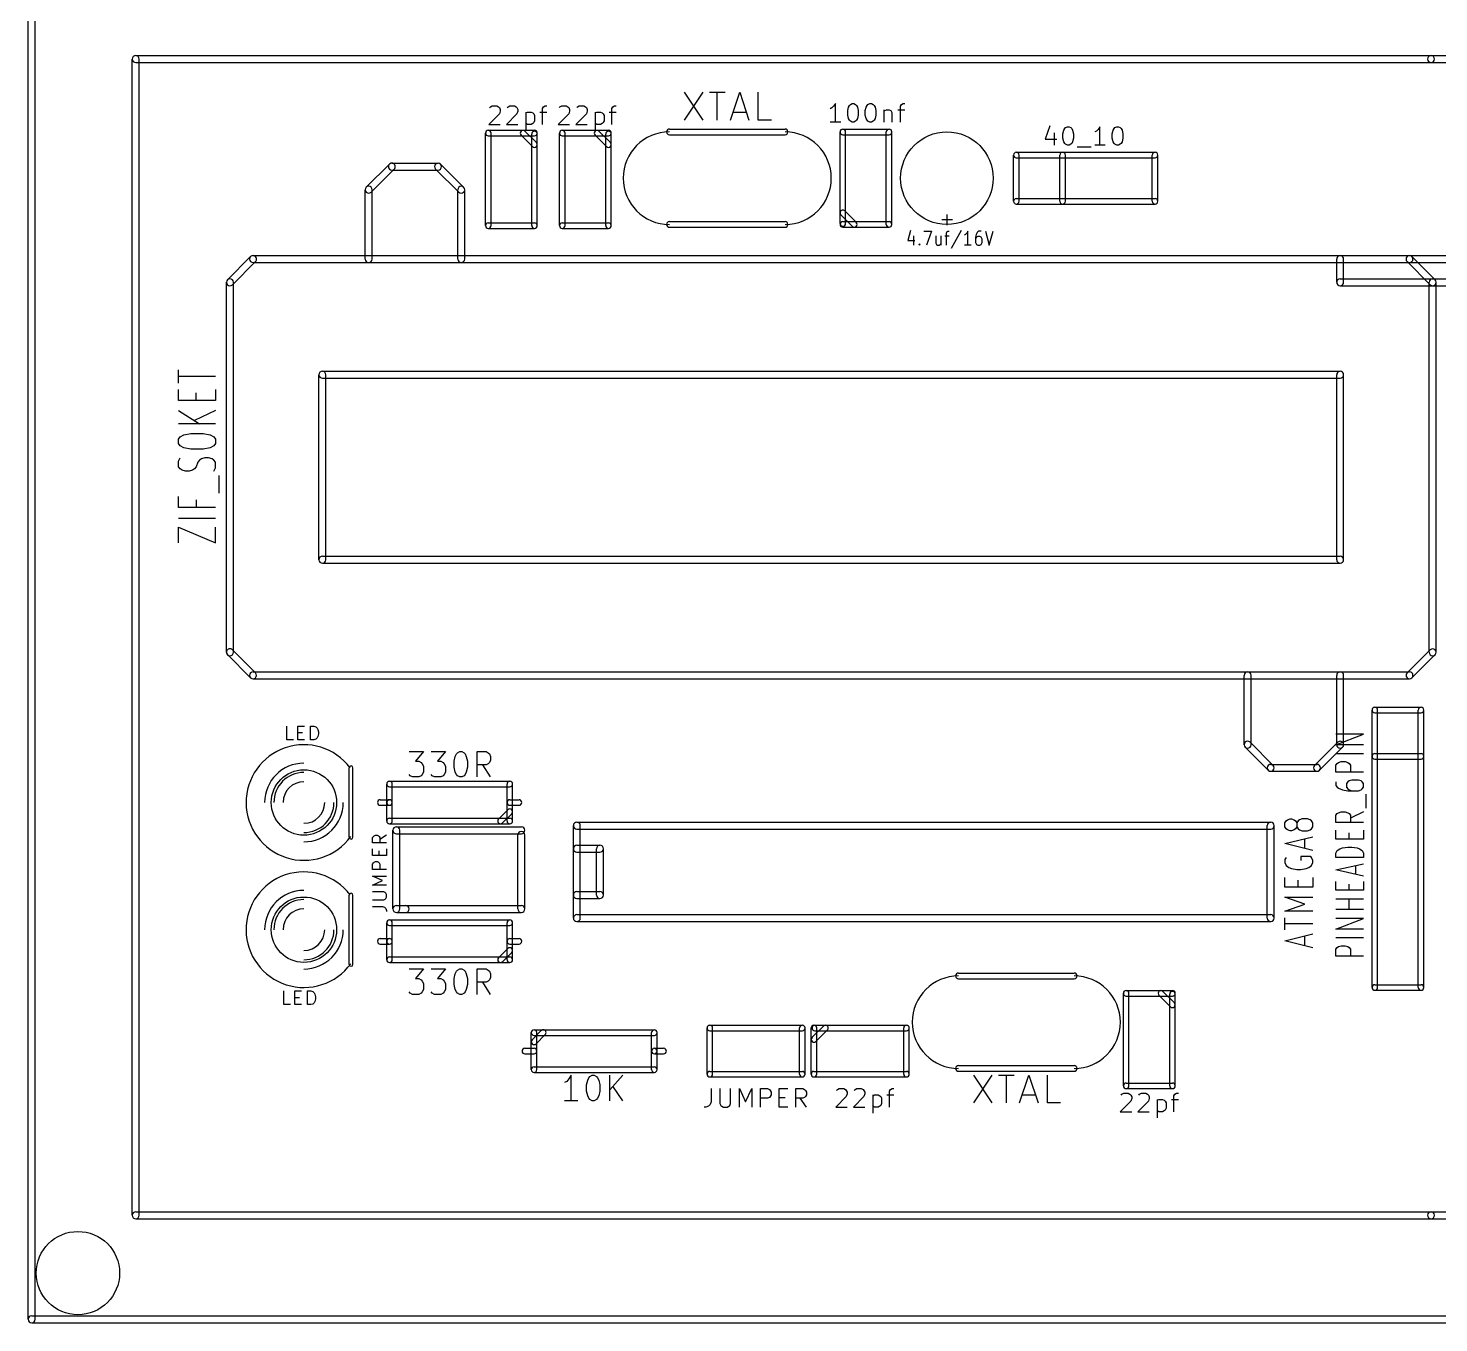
# Model space of a CAD drawing. Extents: x 6675 to 110575, y 15345 to 73745.
# Drawn here: x 6675 to 37168, y 15345 to 43338 of the extents above; entities that cross this region are included whole.
import ezdxf

# ---------------------------------------------------------------- set-up
doc = ezdxf.new("R2010")
doc.units = 0
doc.layers.add('BLACK', color=1, linetype='CONTINUOUS')

msp = doc.modelspace()

# ---------------------------------------------------------------- linework, layer by layer
at = {"layer": 'BLACK'}
for p, q in [((6675, 15420), (6675, 73670)), ((6825, 15420), (6825, 73670)), ((9000, 42745), (37000, 42745)), ((37000, 42745), (39400, 42745)), ((8925, 17670), (8925, 42670)), ((9000, 42595), (37000, 42595)), ((9075, 17670), (9075, 42670)), ((37000, 42595), (39400, 42595)), ((20857, 41952), (21257, 41352)), ((21257, 41952), (20857, 41352)), ((21399, 41952), (21742, 41952)), ((21571, 41352), (21571, 41952)), ((21856, 41352), (22056, 41952)), ((22056, 41952), (22256, 41352)), ((22456, 41352), (22456, 41952)), ((16860, 41487), (16631, 41258)), ((16650, 41620), (16669, 41639)), ((16669, 41639), (16707, 41658)), ((16707, 41658), (16803, 41658)), ((16803, 41658), (16841, 41639)), ((16841, 41639), (16860, 41620)), ((16860, 41620), (16879, 41582)), ((16879, 41544), (16860, 41487)), ((16879, 41582), (16879, 41544)), ((17241, 41487), (17012, 41258)), ((17031, 41620), (17050, 41639)), ((17050, 41639), (17088, 41658)), ((17088, 41658), (17184, 41658)), ((17184, 41658), (17222, 41639)), ((17222, 41639), (17241, 41620)), ((17241, 41620), (17260, 41582)), ((17260, 41544), (17241, 41487)), ((17260, 41582), (17260, 41544)), ((17431, 41525), (17431, 41125)), ((17431, 41506), (17469, 41525)), ((17469, 41525), (17546, 41525)), ((17546, 41525), (17584, 41506)), ((17584, 41506), (17603, 41487)), ((17603, 41487), (17622, 41449)), ((17736, 41525), (17888, 41525)), ((17793, 41601), (17812, 41639)), ((17793, 41258), (17793, 41601)), ((17812, 41639), (17850, 41658)), ((17850, 41658), (17888, 41658)), ((18360, 41487), (18131, 41258)), ((18150, 41620), (18169, 41639)), ((18169, 41639), (18207, 41658)), ((18207, 41658), (18303, 41658)), ((18303, 41658), (18341, 41639)), ((18341, 41639), (18360, 41620)), ((18360, 41620), (18379, 41582)), ((18379, 41544), (18360, 41487)), ((18379, 41582), (18379, 41544)), ((18741, 41487), (18512, 41258)), ((18531, 41620), (18550, 41639)), ((18550, 41639), (18588, 41658)), ((18588, 41658), (18684, 41658)), ((18684, 41658), (18722, 41639)), ((18722, 41639), (18741, 41620)), ((18741, 41620), (18760, 41582)), ((18760, 41544), (18741, 41487)), ((18760, 41582), (18760, 41544)), ((18931, 41525), (18931, 41125)), ((18931, 41506), (18969, 41525)), ((18969, 41525), (19046, 41525)), ((19046, 41525), (19084, 41506)), ((19084, 41506), (19103, 41487)), ((19103, 41487), (19122, 41449)), ((19236, 41525), (19388, 41525)), ((19293, 41601), (19312, 41639)), ((19293, 41258), (19293, 41601)), ((19312, 41639), (19350, 41658)), ((19350, 41658), (19388, 41658)), ((21913, 41524), (22199, 41524)), ((24047, 41613), (24009, 41594)), ((24085, 41651), (24047, 41613)), ((24123, 41708), (24085, 41651)), ((24123, 41308), (24123, 41708)), ((24390, 41556), (24409, 41632)), ((24390, 41460), (24390, 41556)), ((24409, 41632), (24428, 41670)), ((24428, 41670), (24447, 41689)), ((24447, 41689), (24485, 41708)), ((24485, 41708), (24524, 41708)), ((24524, 41708), (24562, 41689)), ((24562, 41689), (24581, 41670)), ((24581, 41670), (24600, 41632)), ((24600, 41632), (24619, 41556)), ((24619, 41556), (24619, 41460)), ((24771, 41556), (24790, 41632)), ((24771, 41460), (24771, 41556)), ((24790, 41632), (24809, 41670)), ((24809, 41670), (24828, 41689)), ((24828, 41689), (24866, 41708)), ((24866, 41708), (24905, 41708)), ((24905, 41708), (24943, 41689)), ((24943, 41689), (24962, 41670)), ((24962, 41670), (24981, 41632)), ((24981, 41632), (25000, 41556)), ((25000, 41556), (25000, 41460)), ((25171, 41575), (25171, 41308)), ((25171, 41537), (25190, 41556)), ((25190, 41556), (25228, 41575)), ((25228, 41575), (25286, 41575)), ((25286, 41575), (25324, 41556)), ((25324, 41556), (25343, 41518)), ((25343, 41518), (25343, 41308)), ((25476, 41575), (25628, 41575)), ((25533, 41651), (25552, 41689)), ((25533, 41308), (25533, 41651)), ((25552, 41689), (25590, 41708)), ((25590, 41708), (25628, 41708)), ((16631, 41258), (16879, 41258)), ((17012, 41258), (17260, 41258)), ((17469, 41258), (17431, 41277)), ((17546, 41258), (17469, 41258)), ((17584, 41277), (17546, 41258)), ((17603, 41296), (17584, 41277)), ((17622, 41334), (17603, 41296)), ((17622, 41449), (17622, 41334)), ((18131, 41258), (18379, 41258)), ((18512, 41258), (18760, 41258)), ((18969, 41258), (18931, 41277)), ((19046, 41258), (18969, 41258)), ((19084, 41277), (19046, 41258)), ((19103, 41296), (19084, 41277)), ((19122, 41334), (19103, 41296)), ((19122, 41449), (19122, 41334)), ((22742, 41352), (22456, 41352)), ((24238, 41308), (24009, 41308)), ((24409, 41384), (24390, 41460)), ((24428, 41346), (24409, 41384)), ((24447, 41327), (24428, 41346)), ((24485, 41308), (24447, 41327)), ((24524, 41308), (24485, 41308)), ((24562, 41327), (24524, 41308)), ((24581, 41346), (24562, 41327)), ((24600, 41384), (24581, 41346)), ((24619, 41460), (24600, 41384)), ((24790, 41384), (24771, 41460)), ((24809, 41346), (24790, 41384)), ((24828, 41327), (24809, 41346)), ((24866, 41308), (24828, 41327)), ((24905, 41308), (24866, 41308)), ((24943, 41327), (24905, 41308)), ((24962, 41346), (24943, 41327)), ((24981, 41384), (24962, 41346)), ((25000, 41460), (24981, 41384)), ((28757, 41227), (28662, 40941)), ((29062, 41132), (29081, 41170)), ((29081, 41170), (29100, 41189)), ((29100, 41189), (29138, 41208)), ((29138, 41208), (29177, 41208)), ((29177, 41208), (29215, 41189)), ((29215, 41189), (29234, 41170)), ((29234, 41170), (29253, 41132)), ((29843, 41208), (29805, 41151)), ((29843, 40808), (29843, 41208)), ((30129, 41132), (30148, 41170)), ((30148, 41170), (30167, 41189)), ((30167, 41189), (30205, 41208)), ((30205, 41208), (30244, 41208)), ((30244, 41208), (30282, 41189)), ((30282, 41189), (30301, 41170)), ((30301, 41170), (30320, 41132)), ((16560, 39070), (16560, 41070)), ((16620, 41130), (17620, 41130)), ((16620, 41010), (17620, 41010)), ((16680, 39070), (16680, 41070)), ((17328, 41027), (17577, 40778)), ((17413, 41112), (17662, 40863)), ((17560, 39070), (17560, 41050)), ((17680, 39070), (17680, 41050)), ((18160, 39070), (18160, 41070)), ((18220, 41130), (19220, 41130)), ((18220, 41010), (19220, 41010)), ((18280, 39070), (18280, 41070)), ((18928, 41027), (19177, 40778)), ((19013, 41112), (19262, 40863)), ((19160, 39070), (19160, 41050)), ((19280, 39070), (19280, 41050)), ((20535, 41157), (23035, 41157)), ((20535, 41033), (23035, 41033)), ((24225, 39115), (24225, 41095)), ((24285, 41155), (25285, 41155)), ((24285, 41035), (25285, 41035)), ((24345, 39115), (24345, 41095)), ((25225, 39095), (25225, 41095)), ((25345, 39095), (25345, 41095)), ((28662, 40941), (28910, 40941)), ((28853, 41075), (28853, 40808)), ((29043, 41056), (29062, 41132)), ((29043, 40960), (29043, 41056)), ((29062, 40884), (29043, 40960)), ((29081, 40846), (29062, 40884)), ((29253, 40884), (29234, 40846)), ((29253, 41132), (29272, 41056)), ((29272, 40960), (29253, 40884)), ((29272, 41056), (29272, 40960)), ((29767, 41113), (29729, 41094)), ((29805, 41151), (29767, 41113)), ((30110, 41056), (30129, 41132)), ((30110, 40960), (30110, 41056)), ((30129, 40884), (30110, 40960)), ((30148, 40846), (30129, 40884)), ((30320, 40884), (30301, 40846)), ((30320, 41132), (30339, 41056)), ((30339, 40960), (30320, 40884)), ((30339, 41056), (30339, 40960)), ((27975, 39595), (27975, 40595)), ((28035, 40655), (31035, 40655)), ((28095, 39595), (28095, 40595)), ((28975, 39595), (28975, 40595)), ((29100, 40827), (29081, 40846)), ((29095, 39595), (29095, 40595)), ((29138, 40808), (29100, 40827)), ((29177, 40808), (29138, 40808)), ((29215, 40827), (29177, 40808)), ((29234, 40846), (29215, 40827)), ((29348, 40770), (29653, 40770)), ((29958, 40808), (29729, 40808)), ((30167, 40827), (30148, 40846)), ((30205, 40808), (30167, 40827)), ((30244, 40808), (30205, 40808)), ((30282, 40827), (30244, 40808)), ((30301, 40846), (30282, 40827)), ((30975, 39595), (30975, 40595)), ((31095, 39595), (31095, 40595)), ((13982, 39898), (14482, 40398)), ((14088, 39792), (14588, 40292)), ((14535, 40420), (15535, 40420)), ((14535, 40270), (15535, 40270)), ((15482, 40292), (15982, 39792)), ((15588, 40398), (16088, 39898)), ((28035, 40535), (31035, 40535)), ((13960, 38345), (13960, 39845)), ((14110, 38345), (14110, 39845)), ((15960, 38345), (15960, 39845)), ((16110, 38345), (16110, 39845)), ((28035, 39655), (31035, 39655)), ((24577, 39138), (24328, 39387)), ((28035, 39535), (31035, 39535)), ((16620, 39130), (17620, 39130)), ((18220, 39130), (19220, 39130)), ((20535, 39157), (23035, 39157)), ((20535, 39033), (23035, 39033)), ((24492, 39053), (24243, 39302)), ((24285, 39155), (25285, 39155)), ((24285, 39035), (25285, 39035)), ((26656, 39196), (26428, 39196)), ((26542, 39081), (26542, 39310)), ((16620, 39010), (17620, 39010)), ((18220, 39010), (19220, 39010)), ((25749, 38963), (25690, 38749)), ((25690, 38749), (25844, 38749)), ((25809, 38849), (25809, 38649)), ((26035, 38949), (26201, 38949)), ((26201, 38949), (26094, 38649)), ((26297, 38849), (26297, 38691)), ((26404, 38849), (26404, 38649)), ((26487, 38849), (26582, 38849)), ((26523, 38906), (26534, 38934)), ((26523, 38649), (26523, 38906)), ((26534, 38934), (26558, 38949)), ((26558, 38949), (26582, 38949)), ((26844, 38963), (26630, 38577)), ((26939, 38877), (26916, 38863)), ((26963, 38906), (26939, 38877)), ((26987, 38949), (26963, 38906)), ((26987, 38649), (26987, 38949)), ((27166, 38877), (27154, 38820)), ((27154, 38820), (27154, 38706)), ((27166, 38806), (27154, 38777)), ((27189, 38920), (27166, 38877)), ((27177, 38820), (27166, 38806)), ((27201, 38834), (27177, 38820)), ((27201, 38934), (27189, 38920)), ((27225, 38949), (27201, 38934)), ((27249, 38834), (27201, 38834)), ((27273, 38949), (27225, 38949)), ((27273, 38820), (27249, 38834)), ((27285, 38806), (27273, 38820)), ((27296, 38777), (27285, 38806)), ((27296, 38706), (27296, 38777)), ((27368, 38949), (27451, 38649)), ((27451, 38649), (27534, 38949)), ((25928, 38663), (25940, 38677)), ((25940, 38649), (25928, 38663)), ((25940, 38677), (25951, 38663)), ((25940, 38677), (25940, 38649)), ((25951, 38663), (25940, 38649)), ((26297, 38691), (26308, 38663)), ((26308, 38663), (26332, 38649)), ((26332, 38649), (26368, 38649)), ((26368, 38649), (26392, 38663)), ((26392, 38663), (26404, 38677)), ((27058, 38649), (26916, 38649)), ((27154, 38706), (27166, 38677)), ((27166, 38677), (27177, 38663)), ((27177, 38663), (27201, 38649)), ((27201, 38649), (27249, 38649)), ((27249, 38649), (27273, 38663)), ((27273, 38663), (27285, 38677)), ((27285, 38677), (27296, 38706)), ((10982, 37898), (11482, 38398)), ((11088, 37792), (11588, 38292)), ((11535, 38420), (36535, 38420)), ((11535, 38270), (36535, 38270)), ((34960, 37845), (34960, 38345)), ((35110, 37845), (35110, 38345)), ((36482, 38292), (36982, 37792)), ((36535, 38420), (39035, 38420)), ((36535, 38270), (39035, 38270)), ((36588, 38398), (37088, 37898)), ((10960, 29845), (10960, 37845)), ((11110, 29845), (11110, 37845)), ((35035, 37920), (39035, 37920)), ((36960, 29845), (36960, 37845)), ((37110, 29845), (37110, 37845)), ((35035, 37770), (39035, 37770)), ((9924, 35666), (9924, 35951)), ((10724, 35808), (9924, 35808)), ((12960, 31845), (12960, 35845)), ((13035, 35920), (35035, 35920)), ((13035, 35770), (35035, 35770)), ((13110, 31845), (13110, 35845)), ((34960, 31845), (34960, 35845)), ((35110, 31845), (35110, 35845)), ((9924, 35285), (9924, 35523)), ((10305, 35285), (10305, 35452)), ((10724, 35523), (10724, 35285)), ((10724, 35285), (9924, 35285)), ((9924, 35071), (10381, 34785)), ((10724, 35071), (10267, 34856)), ((10724, 34785), (9924, 34785)), ((9924, 34452), (9962, 34499)), ((9962, 34499), (10038, 34547)), ((10038, 34547), (10190, 34571)), ((10190, 34571), (10457, 34571)), ((10457, 34571), (10610, 34547)), ((10610, 34547), (10686, 34499)), ((10686, 34499), (10724, 34452)), ((9924, 34356), (9924, 34452)), ((9962, 34309), (9924, 34356)), ((10038, 34261), (9962, 34309)), ((10190, 34237), (10038, 34261)), ((10457, 34237), (10190, 34237)), ((10610, 34261), (10457, 34237)), ((10686, 34309), (10610, 34261)), ((10724, 34356), (10686, 34309)), ((10724, 34452), (10724, 34356)), ((9924, 33976), (9962, 34047)), ((9924, 33856), (9924, 33976)), ((9962, 33809), (9924, 33856)), ((10305, 33856), (10267, 33809)), ((10343, 33952), (10305, 33856)), ((10381, 33999), (10343, 33952)), ((10419, 34023), (10381, 33999)), ((10495, 34047), (10419, 34023)), ((10571, 34047), (10495, 34047)), ((10648, 34023), (10571, 34047)), ((10686, 33999), (10648, 34023)), ((10724, 33952), (10686, 33999)), ((10724, 33833), (10724, 33952)), ((10000, 33785), (9962, 33809)), ((10076, 33761), (10000, 33785)), ((10152, 33761), (10076, 33761)), ((10229, 33785), (10152, 33761)), ((10267, 33809), (10229, 33785)), ((10686, 33761), (10724, 33833)), ((10800, 33285), (10800, 33666)), ((9924, 32975), (9924, 33213)), ((10724, 32975), (9924, 32975)), ((10305, 33142), (10305, 32975)), ((10724, 32737), (9924, 32737)), ((9924, 32213), (9924, 32547)), ((9924, 32547), (10724, 32213)), ((10724, 32213), (10724, 32547)), ((13035, 31920), (35035, 31920)), ((13035, 31770), (35035, 31770)), ((11588, 29398), (11088, 29898)), ((36982, 29898), (36482, 29398)), ((11482, 29292), (10982, 29792)), ((37088, 29792), (36588, 29292)), ((11535, 29420), (36535, 29420)), ((32960, 27845), (32960, 29345)), ((33110, 27845), (33110, 29345)), ((34960, 27845), (34960, 29345)), ((35110, 27845), (35110, 29345)), ((11535, 29270), (36535, 29270)), ((35725, 22595), (35725, 28595)), ((35785, 28655), (36785, 28655)), ((35785, 28535), (36785, 28535)), ((35845, 22595), (35845, 28595)), ((36725, 22595), (36725, 28595)), ((36845, 22595), (36845, 28595)), ((12264, 27949), (12264, 28249)), ((12507, 27949), (12507, 28249)), ((12507, 28249), (12650, 28249)), ((12507, 28106), (12607, 28106)), ((12778, 27949), (12778, 28249)), ((12778, 28249), (12850, 28249)), ((12850, 28249), (12893, 28234)), ((12893, 28234), (12921, 28206)), ((12921, 28206), (12936, 28177)), ((12936, 28177), (12950, 28120)), ((12950, 28077), (12936, 28020)), ((12950, 28120), (12950, 28077)), ((34943, 27841), (35543, 28070)), ((35543, 28070), (34943, 28070)), ((12407, 27949), (12264, 27949)), ((12650, 27949), (12507, 27949)), ((12850, 27949), (12778, 27949)), ((12893, 27963), (12850, 27949)), ((12921, 27991), (12893, 27963)), ((12936, 28020), (12921, 27991)), ((32982, 27792), (33482, 27292)), ((33088, 27898), (33588, 27398)), ((34482, 27398), (34982, 27898)), ((34588, 27292), (35088, 27792)), ((35543, 27841), (34943, 27841)), ((14907, 27697), (15217, 27697)), ((15217, 27697), (15050, 27488)), ((15050, 27488), (15122, 27488)), ((15122, 27488), (15169, 27462)), ((15169, 27462), (15193, 27435)), ((15383, 27697), (15693, 27697)), ((15693, 27697), (15526, 27488)), ((15526, 27488), (15598, 27488)), ((15598, 27488), (15645, 27462)), ((15645, 27462), (15669, 27435)), ((15883, 27488), (15907, 27593)), ((15883, 27357), (15883, 27488)), ((15907, 27593), (15931, 27645)), ((15931, 27645), (15955, 27671)), ((15955, 27671), (16002, 27697)), ((16002, 27697), (16050, 27697)), ((16050, 27697), (16098, 27671)), ((16098, 27671), (16121, 27645)), ((16121, 27645), (16145, 27593)), ((16145, 27593), (16169, 27488)), ((16169, 27488), (16169, 27357)), ((16383, 27147), (16383, 27697)), ((16383, 27697), (16574, 27697)), ((16574, 27697), (16621, 27671)), ((16621, 27671), (16645, 27645)), ((16645, 27462), (16621, 27435)), ((16645, 27645), (16669, 27593)), ((16669, 27514), (16645, 27462)), ((16669, 27593), (16669, 27514)), ((35543, 27651), (34943, 27651)), ((34971, 27442), (35000, 27461)), ((35000, 27461), (35057, 27480)), ((35057, 27480), (35143, 27480)), ((35143, 27480), (35200, 27461)), ((35200, 27461), (35229, 27442)), ((35785, 27655), (36785, 27655)), ((35785, 27535), (36785, 27535)), ((13615, 25845), (13615, 27345)), ((13695, 25845), (13695, 27345)), ((14931, 27174), (14907, 27200)), ((14979, 27147), (14931, 27174)), ((15122, 27147), (14979, 27147)), ((15169, 27174), (15122, 27147)), ((15193, 27200), (15169, 27174)), ((15193, 27435), (15217, 27383)), ((15217, 27252), (15193, 27200)), ((15217, 27383), (15217, 27252)), ((15407, 27174), (15383, 27200)), ((15455, 27147), (15407, 27174)), ((15598, 27147), (15455, 27147)), ((15645, 27174), (15598, 27147)), ((15669, 27200), (15645, 27174)), ((15669, 27435), (15693, 27383)), ((15693, 27252), (15669, 27200)), ((15693, 27383), (15693, 27252)), ((15907, 27252), (15883, 27357)), ((15931, 27200), (15907, 27252)), ((15955, 27174), (15931, 27200)), ((16002, 27147), (15955, 27174)), ((16050, 27147), (16002, 27147)), ((16098, 27174), (16050, 27147)), ((16121, 27200), (16098, 27174)), ((16145, 27252), (16121, 27200)), ((16169, 27357), (16145, 27252)), ((16574, 27409), (16383, 27409)), ((16669, 27147), (16502, 27409)), ((16621, 27435), (16574, 27409)), ((33535, 27420), (34535, 27420)), ((33535, 27270), (34535, 27270)), ((34943, 27404), (34971, 27442)), ((34943, 27251), (34943, 27404)), ((35543, 27251), (34943, 27251)), ((35229, 27442), (35257, 27404)), ((35257, 27404), (35257, 27251)), ((14425, 26595), (14425, 26995)), ((14485, 27055), (17085, 27055)), ((14485, 26935), (17085, 26935)), ((14545, 26595), (14545, 26995)), ((17025, 26195), (17025, 26995)), ((17145, 26195), (17145, 26995)), ((34943, 27042), (34943, 26965)), ((34943, 26965), (34971, 26927)), ((34971, 26927), (35000, 26908)), ((35000, 26908), (35086, 26870)), ((35086, 26870), (35200, 26851)), ((35200, 27042), (35171, 27004)), ((35171, 27004), (35171, 26927)), ((35171, 26927), (35200, 26889)), ((35229, 27061), (35200, 27042)), ((35200, 26889), (35229, 26870)), ((35200, 26851), (35429, 26851)), ((35286, 27080), (35229, 27061)), ((35229, 26870), (35286, 26851)), ((35429, 27080), (35286, 27080)), ((35486, 27061), (35429, 27080)), ((35429, 26851), (35486, 26870)), ((35514, 27042), (35486, 27061)), ((35486, 26870), (35514, 26889)), ((35543, 27004), (35514, 27042)), ((35514, 26889), (35543, 26927)), ((35543, 26927), (35543, 27004)), ((14285, 26655), (14485, 26655)), ((14285, 26535), (14485, 26535)), ((14425, 26195), (14425, 26595)), ((14545, 26195), (14545, 26595)), ((17085, 26655), (17285, 26655)), ((17085, 26535), (17285, 26535)), ((35600, 26470), (35600, 26775)), ((14485, 26255), (17085, 26255)), ((17042, 26437), (16843, 26238)), ((17127, 26352), (16928, 26153)), ((33900, 26220), (33957, 26242)), ((33957, 26242), (33986, 26242)), ((33986, 26242), (34043, 26220)), ((34214, 26242), (34157, 26220)), ((34329, 26242), (34214, 26242)), ((34386, 26220), (34329, 26242)), ((34943, 26318), (34971, 26356)), ((34943, 26165), (34943, 26318)), ((34971, 26356), (35000, 26375)), ((35000, 26375), (35057, 26394)), ((35057, 26394), (35143, 26394)), ((35143, 26394), (35200, 26375)), ((35200, 26375), (35229, 26356)), ((35229, 26356), (35257, 26318)), ((35543, 26394), (35257, 26260)), ((35257, 26318), (35257, 26165)), ((14485, 26135), (17085, 26135)), ((14560, 24295), (14560, 25995)), ((14635, 26070), (17335, 26070)), ((14635, 25920), (17335, 25920)), ((14710, 24295), (14710, 25995)), ((18460, 24095), (18460, 26095)), ((18535, 26170), (33535, 26170)), ((18535, 26020), (33535, 26020)), ((18610, 24095), (18610, 26095)), ((33460, 24095), (33460, 26095)), ((33610, 24095), (33610, 26095)), ((33843, 26156), (33871, 26199)), ((33843, 26070), (33843, 26156)), ((33871, 26028), (33843, 26070)), ((33871, 26199), (33900, 26220)), ((33900, 26006), (33871, 26028)), ((33957, 25985), (33900, 26006)), ((33986, 25985), (33957, 25985)), ((34043, 26006), (33986, 25985)), ((34043, 26220), (34071, 26199)), ((34071, 26028), (34043, 26006)), ((34071, 26199), (34100, 26156)), ((34100, 26070), (34071, 26028)), ((34129, 26199), (34100, 26156)), ((34100, 26156), (34100, 26070)), ((34100, 26070), (34129, 26028)), ((34157, 26220), (34129, 26199)), ((34129, 26028), (34157, 26006)), ((34157, 26006), (34214, 25985)), ((34214, 25985), (34329, 25985)), ((34329, 25985), (34386, 26006)), ((34414, 26199), (34386, 26220)), ((34386, 26006), (34414, 26028)), ((34443, 26156), (34414, 26199)), ((34414, 26028), (34443, 26070)), ((34443, 26070), (34443, 26156)), ((35543, 26165), (34943, 26165)), ((34943, 25803), (34943, 25994)), ((35229, 25803), (35229, 25937)), ((35543, 25994), (35543, 25803)), ((14121, 25835), (14136, 25863)), ((14121, 25720), (14121, 25835)), ((14421, 25720), (14121, 25720)), ((14136, 25863), (14150, 25878)), ((14150, 25878), (14179, 25892)), ((14179, 25892), (14221, 25892)), ((14221, 25892), (14250, 25878)), ((14250, 25878), (14264, 25863)), ((14264, 25863), (14279, 25835)), ((14421, 25892), (14279, 25792)), ((14279, 25835), (14279, 25720)), ((17260, 24295), (17260, 25895)), ((17410, 24295), (17410, 25895)), ((18535, 25670), (19035, 25670)), ((33843, 25706), (34443, 25856)), ((34443, 25556), (33843, 25706)), ((34271, 25599), (34271, 25813)), ((35543, 25803), (34943, 25803)), ((35086, 25613), (35200, 25632)), ((35200, 25632), (35286, 25632)), ((35286, 25632), (35400, 25613)), ((14121, 25449), (14121, 25592)), ((14421, 25449), (14121, 25449)), ((14150, 25307), (14179, 25321)), ((14179, 25321), (14221, 25321)), ((14221, 25321), (14250, 25307)), ((14264, 25449), (14264, 25549)), ((14421, 25592), (14421, 25449)), ((18535, 25520), (19035, 25520)), ((18960, 24595), (18960, 25595)), ((19110, 24595), (19110, 25595)), ((33871, 25406), (33843, 25363)), ((33843, 25363), (33843, 25299)), ((34386, 25427), (34186, 25427)), ((34186, 25427), (34186, 25342)), ((34414, 25406), (34386, 25427)), ((34443, 25342), (34414, 25406)), ((34443, 25299), (34443, 25342)), ((34943, 25498), (34971, 25556)), ((34943, 25403), (34943, 25498)), ((35543, 25403), (34943, 25403)), ((34971, 25556), (35029, 25594)), ((35029, 25594), (35086, 25613)), ((35400, 25613), (35457, 25594)), ((35457, 25594), (35514, 25556)), ((35514, 25556), (35543, 25498)), ((35543, 25498), (35543, 25403)), ((14121, 25264), (14136, 25292)), ((14121, 25149), (14121, 25264)), ((14421, 25149), (14121, 25149)), ((14336, 24906), (14121, 25006)), ((14121, 25006), (14421, 25006)), ((14136, 25292), (14150, 25307)), ((14250, 25307), (14264, 25292)), ((14264, 25292), (14279, 25264)), ((14279, 25264), (14279, 25149)), ((33843, 25299), (33871, 25234)), ((33871, 25234), (33929, 25192)), ((33929, 25192), (33986, 25170)), ((33986, 25170), (34100, 25149)), ((34100, 25149), (34186, 25149)), ((34186, 25149), (34300, 25170)), ((34300, 25170), (34357, 25192)), ((34357, 25192), (34414, 25234)), ((34414, 25234), (34443, 25299)), ((34943, 25136), (35543, 25270)), ((35543, 25003), (34943, 25136)), ((35371, 25041), (35371, 25232)), ((14121, 24806), (14336, 24906)), ((14421, 24806), (14121, 24806)), ((33843, 24763), (33843, 24977)), ((34443, 24763), (33843, 24763)), ((34129, 24763), (34129, 24913)), ((34443, 24977), (34443, 24763)), ((34943, 24698), (34943, 24889)), ((35229, 24698), (35229, 24832)), ((35543, 24889), (35543, 24698)), ((13615, 23095), (13615, 24595)), ((13695, 23095), (13695, 24595)), ((14364, 24664), (14121, 24664)), ((14121, 24492), (14364, 24492)), ((14393, 24650), (14364, 24664)), ((14364, 24492), (14393, 24507)), ((14407, 24635), (14393, 24650)), ((14393, 24507), (14407, 24521)), ((14421, 24607), (14407, 24635)), ((14407, 24521), (14421, 24550)), ((14421, 24550), (14421, 24607)), ((18535, 24670), (19035, 24670)), ((18535, 24520), (19035, 24520)), ((34271, 24399), (33843, 24549)), ((33843, 24549), (34443, 24549)), ((33843, 24249), (34271, 24399)), ((35543, 24698), (34943, 24698)), ((35543, 24508), (34943, 24508)), ((35229, 24279), (35229, 24508)), ((14121, 24349), (14336, 24349)), ((14336, 24349), (14379, 24335)), ((14379, 24335), (14407, 24306)), ((14407, 24306), (14421, 24263)), ((14421, 24263), (14421, 24235)), ((14635, 24370), (14835, 24370)), ((14635, 24370), (17335, 24370)), ((14635, 24220), (14835, 24220)), ((14635, 24220), (17335, 24220)), ((18535, 24170), (33535, 24170)), ((34443, 24249), (33843, 24249)), ((33843, 23842), (33843, 24099)), ((35543, 24279), (34943, 24279)), ((14425, 23595), (14425, 23995)), ((14485, 24055), (17085, 24055)), ((14485, 23935), (17085, 23935)), ((14545, 23595), (14545, 23995)), ((17025, 23195), (17025, 23995)), ((17145, 23195), (17145, 23995)), ((18535, 24020), (33535, 24020)), ((34443, 23970), (33843, 23970)), ((34943, 23860), (35543, 24089)), ((35543, 24089), (34943, 24089)), ((35543, 23860), (34943, 23860)), ((14285, 23655), (14485, 23655)), ((14285, 23535), (14485, 23535)), ((14425, 23195), (14425, 23595)), ((14545, 23195), (14545, 23595)), ((17085, 23655), (17285, 23655)), ((17085, 23535), (17285, 23535)), ((33843, 23606), (34443, 23756)), ((34443, 23456), (33843, 23606)), ((34271, 23499), (34271, 23713)), ((35543, 23670), (34943, 23670)), ((34971, 23461), (35000, 23480)), ((35000, 23480), (35057, 23499)), ((35057, 23499), (35143, 23499)), ((35143, 23499), (35200, 23480)), ((35200, 23480), (35229, 23461)), ((14485, 23255), (17085, 23255)), ((17042, 23437), (16843, 23238)), ((17127, 23352), (16928, 23153)), ((34943, 23423), (34971, 23461)), ((34943, 23270), (34943, 23423)), ((35543, 23270), (34943, 23270)), ((35229, 23461), (35257, 23423)), ((35257, 23423), (35257, 23270)), ((14485, 23135), (17085, 23135)), ((14907, 22997), (15217, 22997)), ((15217, 22997), (15050, 22788)), ((15383, 22997), (15693, 22997)), ((15693, 22997), (15526, 22788)), ((15883, 22788), (15907, 22893)), ((15907, 22893), (15931, 22945)), ((15931, 22945), (15955, 22971)), ((15955, 22971), (16002, 22997)), ((16002, 22997), (16050, 22997)), ((16050, 22997), (16098, 22971)), ((16098, 22971), (16121, 22945)), ((16121, 22945), (16145, 22893)), ((16145, 22893), (16169, 22788)), ((16383, 22447), (16383, 22997)), ((16383, 22997), (16574, 22997)), ((16574, 22997), (16621, 22971)), ((16621, 22971), (16645, 22945)), ((16645, 22945), (16669, 22893)), ((16669, 22893), (16669, 22814)), ((26785, 22907), (29285, 22907)), ((15050, 22788), (15122, 22788)), ((15122, 22788), (15169, 22762)), ((15169, 22762), (15193, 22735)), ((15193, 22735), (15217, 22683)), ((15217, 22683), (15217, 22552)), ((15526, 22788), (15598, 22788)), ((15598, 22788), (15645, 22762)), ((15645, 22762), (15669, 22735)), ((15669, 22735), (15693, 22683)), ((15693, 22683), (15693, 22552)), ((15883, 22657), (15883, 22788)), ((15907, 22552), (15883, 22657)), ((16169, 22657), (16145, 22552)), ((16169, 22788), (16169, 22657)), ((16574, 22709), (16383, 22709)), ((16669, 22447), (16502, 22709)), ((16621, 22735), (16574, 22709)), ((16645, 22762), (16621, 22735)), ((16669, 22814), (16645, 22762)), ((26785, 22783), (29285, 22783)), ((35785, 22655), (36785, 22655)), ((12199, 22224), (12199, 22524)), ((12442, 22224), (12442, 22524)), ((12442, 22524), (12585, 22524)), ((12442, 22381), (12542, 22381)), ((12713, 22224), (12713, 22524)), ((12713, 22524), (12785, 22524)), ((12785, 22524), (12828, 22509)), ((12828, 22509), (12856, 22481)), ((12856, 22266), (12828, 22238)), ((12856, 22481), (12871, 22452)), ((12871, 22295), (12856, 22266)), ((12871, 22452), (12885, 22395)), ((12885, 22352), (12871, 22295)), ((12885, 22395), (12885, 22352)), ((14931, 22474), (14907, 22500)), ((14979, 22447), (14931, 22474)), ((15122, 22447), (14979, 22447)), ((15169, 22474), (15122, 22447)), ((15193, 22500), (15169, 22474)), ((15217, 22552), (15193, 22500)), ((15407, 22474), (15383, 22500)), ((15455, 22447), (15407, 22474)), ((15598, 22447), (15455, 22447)), ((15645, 22474), (15598, 22447)), ((15669, 22500), (15645, 22474)), ((15693, 22552), (15669, 22500)), ((15931, 22500), (15907, 22552)), ((15955, 22474), (15931, 22500)), ((16002, 22447), (15955, 22474)), ((16050, 22447), (16002, 22447)), ((16098, 22474), (16050, 22447)), ((16121, 22500), (16098, 22474)), ((16145, 22552), (16121, 22500)), ((30350, 20470), (30350, 22470)), ((30410, 22530), (31410, 22530)), ((30410, 22410), (31410, 22410)), ((30470, 20470), (30470, 22470)), ((31118, 22427), (31367, 22178)), ((31203, 22512), (31452, 22263)), ((31350, 20470), (31350, 22450)), ((31470, 20470), (31470, 22450)), ((35785, 22535), (36785, 22535)), ((12342, 22224), (12199, 22224)), ((12585, 22224), (12442, 22224)), ((12785, 22224), (12713, 22224)), ((12828, 22238), (12785, 22224)), ((17568, 21463), (17767, 21662)), ((17610, 21680), (20210, 21680)), ((21350, 20720), (21350, 21720)), ((21410, 21780), (23410, 21780)), ((21410, 21660), (23410, 21660)), ((21470, 20720), (21470, 21720)), ((23350, 20720), (23350, 21720)), ((23470, 20720), (23470, 21720)), ((23600, 20720), (23600, 21720)), ((23618, 21513), (23867, 21762)), ((23680, 21780), (25660, 21780)), ((23680, 21660), (25660, 21660)), ((23703, 21428), (23952, 21677)), ((23720, 20720), (23720, 21720)), ((25600, 20720), (25600, 21720)), ((25720, 20720), (25720, 21720)), ((17550, 20820), (17550, 21620)), ((17610, 21560), (20210, 21560)), ((17653, 21378), (17852, 21577)), ((17670, 20820), (17670, 21620)), ((20150, 21220), (20150, 21620)), ((20270, 21220), (20270, 21620)), ((17410, 21280), (17610, 21280)), ((17410, 21160), (17610, 21160)), ((20150, 20820), (20150, 21220)), ((20210, 21280), (20410, 21280)), ((20210, 21160), (20410, 21160)), ((20270, 20820), (20270, 21220)), ((17610, 20880), (20210, 20880)), ((17610, 20760), (20210, 20760)), ((21410, 20780), (23410, 20780)), ((23660, 20780), (25660, 20780)), ((26785, 20907), (29285, 20907)), ((26785, 20783), (29285, 20783)), ((18317, 20566), (18269, 20540)), ((18364, 20619), (18317, 20566)), ((18412, 20697), (18364, 20619)), ((18412, 20147), (18412, 20697)), ((18745, 20488), (18769, 20593)), ((18745, 20357), (18745, 20488)), ((18769, 20593), (18793, 20645)), ((18793, 20645), (18817, 20671)), ((18817, 20671), (18864, 20697)), ((18864, 20697), (18912, 20697)), ((18912, 20697), (18960, 20671)), ((18960, 20671), (18983, 20645)), ((18983, 20645), (19007, 20593)), ((19007, 20593), (19031, 20488)), ((19031, 20488), (19031, 20357)), ((19245, 20147), (19245, 20697)), ((19531, 20697), (19245, 20383)), ((19531, 20147), (19316, 20462)), ((21410, 20660), (23410, 20660)), ((23660, 20660), (25660, 20660)), ((27107, 20702), (27507, 20102)), ((27507, 20702), (27107, 20102)), ((27649, 20702), (27992, 20702)), ((27821, 20102), (27821, 20702)), ((28106, 20102), (28306, 20702)), ((28306, 20702), (28506, 20102)), ((28706, 20102), (28706, 20702)), ((30410, 20530), (31410, 20530)), ((18555, 20147), (18269, 20147)), ((18769, 20252), (18745, 20357)), ((18793, 20200), (18769, 20252)), ((18817, 20174), (18793, 20200)), ((18864, 20147), (18817, 20174)), ((18912, 20147), (18864, 20147)), ((18960, 20174), (18912, 20147)), ((18983, 20200), (18960, 20174)), ((19007, 20252), (18983, 20200)), ((19031, 20357), (19007, 20252)), ((21439, 20408), (21439, 20122)), ((21629, 20408), (21629, 20084)), ((21858, 20084), (21858, 20408)), ((22048, 20008), (22048, 20408)), ((22048, 20408), (22182, 20122)), ((22182, 20122), (22315, 20408)), ((22315, 20408), (22315, 20008)), ((22505, 20008), (22505, 20408)), ((22505, 20408), (22658, 20408)), ((22658, 20199), (22505, 20199)), ((22658, 20408), (22696, 20389)), ((22696, 20218), (22658, 20199)), ((22696, 20389), (22715, 20370)), ((22715, 20237), (22696, 20218)), ((22715, 20370), (22734, 20332)), ((22734, 20275), (22715, 20237)), ((22734, 20332), (22734, 20275)), ((22905, 20008), (22905, 20408)), ((22905, 20408), (23096, 20408)), ((22905, 20218), (23039, 20218)), ((23267, 20008), (23267, 20408)), ((23267, 20408), (23420, 20408)), ((23420, 20199), (23267, 20199)), ((23496, 20008), (23362, 20199)), ((23420, 20408), (23458, 20389)), ((23458, 20218), (23420, 20199)), ((23458, 20389), (23477, 20370)), ((23477, 20237), (23458, 20218)), ((23477, 20370), (23496, 20332)), ((23496, 20275), (23477, 20237)), ((23496, 20332), (23496, 20275)), ((24360, 20237), (24131, 20008)), ((24150, 20370), (24169, 20389)), ((24169, 20389), (24207, 20408)), ((24207, 20408), (24303, 20408)), ((24303, 20408), (24341, 20389)), ((24341, 20389), (24360, 20370)), ((24360, 20370), (24379, 20332)), ((24379, 20294), (24360, 20237)), ((24379, 20332), (24379, 20294)), ((24741, 20237), (24512, 20008)), ((24531, 20370), (24550, 20389)), ((24550, 20389), (24588, 20408)), ((24588, 20408), (24684, 20408)), ((24684, 20408), (24722, 20389)), ((24722, 20389), (24741, 20370)), ((24741, 20370), (24760, 20332)), ((24760, 20294), (24741, 20237)), ((24760, 20332), (24760, 20294)), ((24931, 20275), (24931, 19875)), ((24931, 20256), (24969, 20275)), ((24969, 20275), (25046, 20275)), ((25046, 20275), (25084, 20256)), ((25084, 20256), (25103, 20237)), ((25103, 20237), (25122, 20199)), ((25122, 20199), (25122, 20084)), ((25236, 20275), (25388, 20275)), ((25293, 20351), (25312, 20389)), ((25293, 20008), (25293, 20351)), ((25312, 20389), (25350, 20408)), ((25350, 20408), (25388, 20408)), ((28163, 20274), (28449, 20274)), ((30510, 20137), (30281, 19908)), ((30300, 20270), (30319, 20289)), ((30319, 20289), (30357, 20308)), ((30357, 20308), (30453, 20308)), ((30410, 20410), (31410, 20410)), ((30453, 20308), (30491, 20289)), ((30491, 20289), (30510, 20270)), ((30510, 20270), (30529, 20232)), ((30529, 20194), (30510, 20137)), ((30529, 20232), (30529, 20194)), ((30891, 20137), (30662, 19908)), ((30681, 20270), (30700, 20289)), ((30700, 20289), (30738, 20308)), ((30738, 20308), (30834, 20308)), ((30834, 20308), (30872, 20289)), ((30872, 20289), (30891, 20270)), ((30891, 20270), (30910, 20232)), ((30910, 20194), (30891, 20137)), ((30910, 20232), (30910, 20194)), ((31081, 20175), (31081, 19775)), ((31081, 20156), (31119, 20175)), ((31119, 20175), (31196, 20175)), ((31196, 20175), (31234, 20156)), ((31234, 20156), (31253, 20137)), ((31253, 20137), (31272, 20099)), ((31386, 20175), (31538, 20175)), ((31443, 20251), (31462, 20289)), ((31443, 19908), (31443, 20251)), ((31462, 20289), (31500, 20308)), ((31500, 20308), (31538, 20308)), ((21324, 20008), (21286, 20008)), ((21381, 20027), (21324, 20008)), ((21419, 20065), (21381, 20027)), ((21439, 20122), (21419, 20065)), ((21629, 20084), (21648, 20046)), ((21648, 20046), (21667, 20027)), ((21667, 20027), (21705, 20008)), ((21705, 20008), (21782, 20008)), ((21782, 20008), (21820, 20027)), ((21820, 20027), (21839, 20046)), ((21839, 20046), (21858, 20084)), ((23096, 20008), (22905, 20008)), ((24131, 20008), (24379, 20008)), ((24512, 20008), (24760, 20008)), ((24969, 20008), (24931, 20027)), ((25046, 20008), (24969, 20008)), ((25084, 20027), (25046, 20008)), ((25103, 20046), (25084, 20027)), ((25122, 20084), (25103, 20046)), ((28992, 20102), (28706, 20102)), ((30281, 19908), (30529, 19908)), ((30662, 19908), (30910, 19908)), ((31119, 19908), (31081, 19927)), ((31196, 19908), (31119, 19908)), ((31234, 19927), (31196, 19908)), ((31253, 19946), (31234, 19927)), ((31272, 19984), (31253, 19946)), ((31272, 20099), (31272, 19984)), ((9000, 17745), (37000, 17745)), ((37000, 17745), (39400, 17745)), ((9000, 17595), (37000, 17595)), ((37000, 17595), (39400, 17595)), ((6750, 15495), (110500, 15495)), ((6750, 15345), (110500, 15345))]:
    msp.add_line(p, q, dxfattribs=at)
for centre, radius in [((26535, 40095), 1001), ((12635, 26595), 707), ((12635, 23845), 707), ((7750, 16420), 900)]:
    msp.add_circle(centre, radius, dxfattribs=at)
for centre, radius, start, end in [((9000, 42670), 75, 90, 270), ((9000, 42670), 75, 360, 540), ((37000, 42670), 75, 90, 270), ((37000, 42670), 75, 270, 450), ((16620, 41070), 60, 360, 540), ((16620, 41070), 60, 90, 270), ((17371, 41069), 60, 45, 225), ((17620, 41050), 60, 360, 540), ((17619, 40821), 60, 225, 405), ((17620, 41070), 60, 270, 450), ((18220, 41070), 60, 360, 540), ((18220, 41070), 60, 90, 270), ((18971, 41069), 60, 45, 225), ((19220, 41050), 60, 360, 540), ((19219, 40821), 60, 225, 405), ((19220, 41070), 60, 270, 450), ((20535, 40095), 1000, 90, 180), ((20535, 41095), 62, 90, 270), ((23035, 41095), 62, 270, 450), ((23035, 40095), 1000, 0, 90), ((24285, 41095), 60, 360, 540), ((24285, 41095), 60, 90, 270), ((25285, 41095), 60, 360, 540), ((25285, 41095), 60, 270, 450), ((28035, 40595), 60, 360, 540), ((28035, 40595), 60, 90, 270), ((29035, 40595), 60, 360, 540), ((31035, 40595), 60, 360, 540), ((31035, 40595), 60, 270, 450), ((14535, 40345), 75, 90, 270), ((14535, 40345), 75, 315, 495), ((15535, 40345), 75, 45, 225), ((15535, 40345), 75, 270, 450), ((20535, 40095), 1000, -180, -90), ((23035, 40095), 1000, -90, 0), ((14035, 39845), 75, 360, 540), ((14035, 39845), 75, 135, 315), ((16035, 39845), 75, 360, 540), ((16035, 39845), 75, 225, 405), ((28035, 39595), 60, 90, 270), ((31035, 39595), 60, 270, 450), ((24286, 39344), 60, 405, 585), ((28035, 39595), 60, 180, 360), ((29035, 39595), 60, 180, 360), ((31035, 39595), 60, 180, 360), ((16620, 39070), 60, 90, 270), ((16620, 39070), 60, 180, 360), ((17620, 39070), 60, 180, 360), ((17620, 39070), 60, 270, 450), ((18220, 39070), 60, 90, 270), ((18220, 39070), 60, 180, 360), ((19220, 39070), 60, 180, 360), ((19220, 39070), 60, 270, 450), ((20535, 39095), 62, 90, 270), ((23035, 39095), 62, 270, 450), ((24285, 39095), 60, 90, 270), ((24285, 39115), 60, 180, 360), ((24534, 39096), 60, 225, 405), ((25285, 39095), 60, 180, 360), ((25285, 39095), 60, 270, 450), ((11535, 38345), 75, 90, 270), ((11535, 38345), 75, 315, 495), ((14035, 38345), 75, 180, 360), ((16035, 38345), 75, 180, 360), ((35035, 38345), 75, 360, 540), ((36535, 38345), 75, 90, 270), ((36535, 38345), 75, 45, 225), ((36535, 38345), 75, 270, 450), ((11035, 37845), 75, 360, 540), ((11035, 37845), 75, 135, 315), ((35035, 37845), 75, 90, 270), ((35035, 37845), 75, 180, 360), ((37035, 37845), 75, 360, 540), ((37035, 37845), 75, 225, 405), ((13035, 35845), 75, 360, 540), ((13035, 35845), 75, 90, 270), ((35035, 35845), 75, 360, 540), ((35035, 35845), 75, 270, 450), ((13035, 31845), 75, 90, 270), ((13035, 31845), 75, 180, 360), ((35035, 31845), 75, 180, 360), ((35035, 31845), 75, 270, 450), ((11035, 29845), 75, 405, 585), ((37035, 29845), 75, -45, 135), ((11035, 29845), 75, 180, 360), ((37035, 29845), 75, 180, 360), ((11535, 29345), 75, 90, 270), ((11535, 29345), 75, 225, 405), ((33035, 29345), 75, 360, 540), ((35035, 29345), 75, 360, 540), ((36535, 29345), 75, 135, 315), ((36535, 29345), 75, 270, 450), ((35785, 28595), 60, 90, 270), ((35785, 28595), 60, 360, 540), ((36785, 28595), 60, 360, 540), ((36785, 28595), 60, 270, 450), ((12635, 26595), 1250, -323, -36), ((33035, 27845), 75, 45, 225), ((33035, 27845), 75, 180, 360), ((35035, 27845), 75, 180, 360), ((35035, 27845), 75, 315, 495), ((12635, 26595), 850, 90, 180), ((35785, 27595), 60, 90, 270), ((36785, 27595), 60, 270, 450), ((12635, 26595), 650, 90, 180), ((13655, 27345), 40, 360, 540), ((33535, 27345), 75, 90, 270), ((33535, 27345), 75, 225, 405), ((34535, 27345), 75, 135, 315), ((34535, 27345), 75, 270, 450), ((12635, 26595), 450, 90, 180), ((14485, 26995), 60, 90, 270), ((14485, 26995), 60, 360, 540), ((17085, 26995), 60, 360, 540), ((17085, 26995), 60, 270, 450), ((12635, 26595), 450, -90, 0), ((12635, 26595), 650, -90, 0), ((12635, 26595), 850, -90, 0), ((14285, 26595), 60, 90, 270), ((14485, 26595), 60, 360, 540), ((14485, 26595), 60, 180, 360), ((14485, 26595), 60, 270, 450), ((17085, 26595), 60, 90, 270), ((17285, 26595), 60, 270, 450), ((14485, 26195), 60, 90, 270), ((16885, 26195), 60, 135, 315), ((17085, 26395), 60, -45, 135), ((17085, 26195), 60, 270, 450), ((14485, 26195), 60, 180, 360), ((14635, 25995), 75, 360, 540), ((14635, 25995), 75, 90, 270), ((17085, 26195), 60, 180, 360), ((17335, 25895), 75, 360, 540), ((17335, 25995), 75, 270, 450), ((18535, 26095), 75, 90, 270), ((18535, 26095), 75, 360, 540), ((33535, 26095), 75, 360, 540), ((33535, 26095), 75, 270, 450), ((13655, 25845), 40, 180, 360), ((18535, 25595), 75, 90, 270), ((19035, 25595), 75, 360, 540), ((19035, 25595), 75, 270, 450), ((12635, 23845), 1250, -323, -36), ((12635, 23845), 850, 90, 180), ((12635, 23845), 650, 90, 180), ((13655, 24595), 40, 360, 540), ((18535, 24595), 75, 90, 270), ((19035, 24595), 75, 180, 360), ((19035, 24595), 75, 270, 450), ((12635, 23845), 450, 90, 180), ((14635, 24295), 75, 90, 270), ((14635, 24295), 75, 90, 270), ((14635, 24295), 75, 180, 360), ((14835, 24295), 75, 270, 450), ((17335, 24295), 75, 180, 360), ((17335, 24295), 75, 270, 450), ((18535, 24095), 75, 90, 270), ((18535, 24095), 75, 180, 360), ((33535, 24095), 75, 180, 360), ((33535, 24095), 75, 270, 450), ((12635, 23845), 450, -90, 0), ((12635, 23845), 650, -90, 0), ((12635, 23845), 850, -90, 0), ((14485, 23995), 60, 90, 270), ((14485, 23995), 60, 360, 540), ((17085, 23995), 60, 360, 540), ((17085, 23995), 60, 270, 450), ((14285, 23595), 60, 90, 270), ((14485, 23595), 60, 360, 540), ((14485, 23595), 60, 180, 360), ((14485, 23595), 60, 270, 450), ((17085, 23595), 60, 90, 270), ((17285, 23595), 60, 270, 450), ((14485, 23195), 60, 90, 270), ((14485, 23195), 60, 180, 360), ((16885, 23195), 60, 135, 315), ((17085, 23195), 60, 180, 360), ((17085, 23395), 60, -45, 135), ((17085, 23195), 60, 270, 450), ((13655, 23095), 40, 180, 360), ((26785, 22845), 62, 90, 270), ((29285, 22845), 62, 270, 450), ((26785, 21845), 1000, 90, 180), ((29285, 21845), 1000, 0, 90), ((35785, 22595), 60, 90, 270), ((35785, 22595), 60, 180, 360), ((36785, 22595), 60, 180, 360), ((36785, 22595), 60, 270, 450), ((30410, 22470), 60, 360, 540), ((30410, 22470), 60, 90, 270), ((31161, 22469), 60, 45, 225), ((31410, 22450), 60, 360, 540), ((31409, 22221), 60, 225, 405), ((31410, 22470), 60, 270, 450), ((17610, 21620), 60, 90, 270), ((17610, 21620), 60, 360, 540), ((17810, 21620), 60, 315, 495), ((20210, 21620), 60, 360, 540), ((20210, 21620), 60, 270, 450), ((21410, 21720), 60, 360, 540), ((21410, 21720), 60, 90, 270), ((23410, 21720), 60, 360, 540), ((23410, 21720), 60, 270, 450), ((23660, 21720), 60, 360, 540), ((23680, 21720), 60, 90, 270), ((23909, 21719), 60, 315, 495), ((25660, 21720), 60, 360, 540), ((25660, 21720), 60, 270, 450), ((26785, 21845), 1000, -180, -90), ((29285, 21845), 1000, -90, 0), ((17610, 21420), 60, 135, 315), ((23661, 21471), 60, 135, 315), ((17410, 21220), 60, 90, 270), ((17610, 21220), 60, 270, 450), ((20210, 21220), 60, 90, 270), ((20210, 21220), 60, 360, 540), ((20210, 21220), 60, 180, 360), ((20410, 21220), 60, 270, 450), ((17610, 20820), 60, 90, 270), ((17610, 20820), 60, 180, 360), ((20210, 20820), 60, 180, 360), ((20210, 20820), 60, 270, 450), ((21410, 20720), 60, 90, 270), ((23410, 20720), 60, 270, 450), ((23660, 20720), 60, 90, 270), ((25660, 20720), 60, 270, 450), ((26785, 20845), 62, 90, 270), ((29285, 20845), 62, 270, 450), ((21410, 20720), 60, 180, 360), ((23410, 20720), 60, 180, 360), ((23660, 20720), 60, 180, 360), ((25660, 20720), 60, 180, 360), ((30410, 20470), 60, 90, 270), ((30410, 20470), 60, 180, 360), ((31410, 20470), 60, 180, 360), ((31410, 20470), 60, 270, 450), ((9000, 17670), 75, 90, 270), ((37000, 17670), 75, 90, 270), ((37000, 17670), 75, 270, 450), ((9000, 17670), 75, 180, 360), ((6750, 15420), 75, 90, 270), ((6750, 15420), 75, 180, 360)]:
    msp.add_arc(centre, radius, start, end, dxfattribs=at)

doc.saveas('drawing.dxf')
